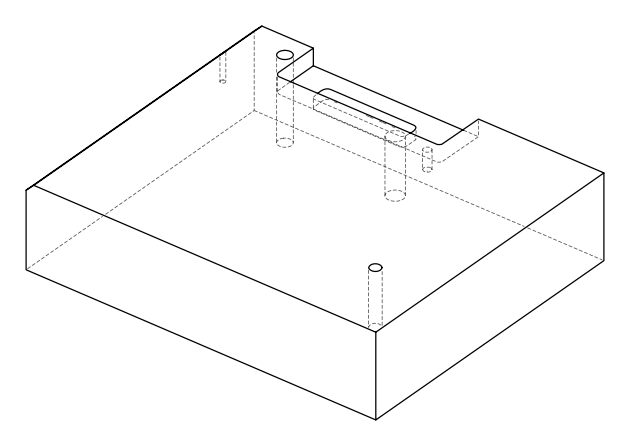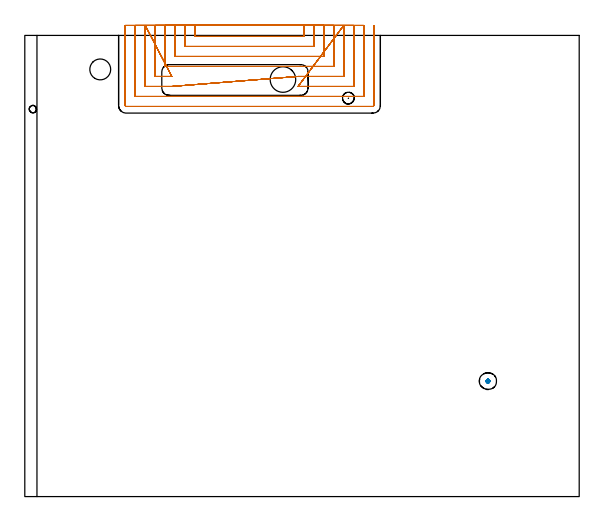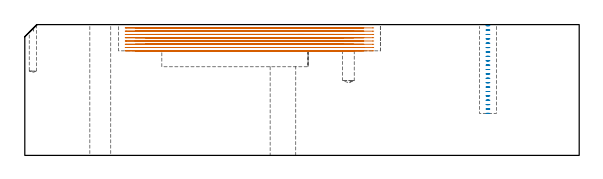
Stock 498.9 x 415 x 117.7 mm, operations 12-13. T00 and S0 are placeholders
(PLAN: 13 operations, 8 tool changes, 94.5 min)
(1 SPOT_DRILL | STEP1HOLE | NXT0321_9005460120000 | 0.05 min | 184 mm3)
(2 SPOT_DRILL_1 | STEP1POCKET | NXT0321_9005460120000 | 0.03 min | 2552 mm3)
(3 SPOT_DRILL_2 | STEP1POCKET_2 | NXT0321_9005460120000 | 0.03 min | 2 mm3)
(4 DRILL_BLIND_HOLE_INTO_CENTER | STEP1HOLE | NXT0301_077 | 0.07 min | 1127 mm3)
(5 GUN_DRILL_THROUGH_HOLE | STEP1HOLE | UGT0307_009 | 0.66 min | 11936 mm3)
(6 DRILL_TO_ENLARGE_THROUGH_HOLE | STEP1HOLE | UGT0301_256 | 0.51 min | 19358 mm3)
(7 INDEXABLE_INSERT_DRILL_THROUGH_HOLE_FROM_SOLID | STEP1HOLE_1 | NXT0302_017 | 0.34 min | 48820 mm3)
(8 DRILL_BLIND_HOLE_INTO_CENTER_1 | STEP1POCKET | NXT0301_077 | 0.13 min | 2470 mm3)
(9 DRILL_BLIND_HOLE_INTO_CENTER_2 | STEP1POCKET_2 | NXT0301_037 | 0.18 min | 1422 mm3)
(10 AREA_MILL | FG_CHAMFER_SURFACE | UGT0205_001 | 13.69 min | 24537 mm3)
(11 MILL_RECTANGULAR_POCKET | POCKET_RECTANGULAR_STRAIGHT | NXT0201_011 | Follow Part, ap 3, ae 75% | 14.85 min | 120653 mm3)
(12 MILL_SLOT | SLOT_PARTIAL_RECTANGULAR | NXT0201_011 | Follow Part, ap 3, ae 75% | 62.59 min | 300651 mm3)
(13 MILL_BLIND_HOLE_FROM_SOLID_MATERIAL | STEP1POCKET_1 | NXT0201_011 | Spiral | 1.34 min | 14646 mm3)
(TOOL NXT0321_9005460120000 | NC Spot Drill, 142deg, 12mm, Carbide, Uncoated | D12 PA142 FL30 Z2)
(TOOL NXT0301_077 | Carbide Drill 10.6mm [860.1-1060-053A1-MM 2214] | D10.6 PA140 FL71 Z2)
(TOOL UGT0307_009 | Gun Drill 12 mm | D12 PA130 FL24 Z1)
(TOOL UGT0301_256 | Twist Drill 18.8 mm | D18.8 PA118 FL135 Z2)
(TOOL NXT0302_017 | Index. Insert Drill 23mm [880-D2300L25-05] | D23 PA176 FL115 Z2)
(TOOL NXT0301_037 | Carbide Drill 6.6mm [860.1-0660-033A1-MM 2214] | D6.6 PA140 FL53 Z2)
(TOOL UGT0205_001 | Chamfer Mill 20 x 3 x 45 deg. | D20 FL50 Z2)
(TOOL NXT0201_011 | ENDMILL 12mm [2P460-1200-NA 1630] | D12 FL38 Z6)
(OP 12 MILL_SLOT)
G17 G21 G94 G90
T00 M6
G54
G17 G0 G90 X153.4 Y424. S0 M3
G43 Z127.7 H1
Z114.75
G94 G1 Y421. F250.
Y414.1 F500.
X251.
Y421.
Y424. F250.
X144.4
Y421.
Y405.1 F500.
X260.
Y421.
Y424. F250.
X135.4
Y421.
Y396.1 F500.
X269.
Y421.
Y424. F250.
X126.4
Y421.
Y387.1 F500.
X278.
Y421.
Y424. F250.
X117.4
Y421.
Y378.1 F500.
X129.3
X132.3 F250.
X108.4 Y424. F500.
Y421. F250.
Y369.1 F500.
X129.3
X132.3 F250.
X245.9 Y378.1 F500.
X248.9 F250.
X287. F500.
Y421.
Y424. F250.
X245.9 Y369.1 F500.
X248.9 F250.
X296. F500.
Y421.
Y424. F250.
X99.4
Y421.
Y360.1 F500.
X305.
Y421.
Y424. F250.
X90.4
Y421.
Y351.9 F500.
G3 X91.2 Y351.1 R0.8
G1 X313.2
G3 X314. Y351.9 R0.8
G1 Y421.
Y424. F250.
G0 X153.4 Z111.8
G1 Y421.
Y414.1 F500.
X251.
Y421.
Y424. F250.
X144.4
Y421.
Y405.1 F500.
X260.
Y421.
Y424. F250.
X135.4
Y421.
Y396.1 F500.
X269.
Y421.
Y424. F250.
X126.4
Y421.
Y387.1 F500.
X278.
Y421.
Y424. F250.
X117.4
Y421.
Y378.1 F500.
X129.3
X132.3 F250.
X108.4 Y424. F500.
Y421. F250.
Y369.1 F500.
X129.3
X132.3 F250.
X245.9 Y378.1 F500.
X248.9 F250.
X287. F500.
Y421.
Y424. F250.
X245.9 Y369.1 F500.
X248.9 F250.
X296. F500.
Y421.
Y424. F250.
X99.4
Y421.
Y360.1 F500.
X305.
Y421.
Y424. F250.
X90.4
Y421.
Y351.9 F500.
G3 X91.2 Y351.1 R0.8
G1 X313.2
G3 X314. Y351.9 R0.8
G1 Y421.
Y424. F250.
G0 X153.4 Z108.85
G1 Y421.
Y414.1 F500.
X251.
Y421.
Y424. F250.
X144.4
Y421.
Y405.1 F500.
X260.
Y421.
Y424. F250.
X135.4
Y421.
Y396.1 F500.
X269.
Y421.
Y424. F250.
X126.4
Y421.
Y387.1 F500.
X278.
Y421.
Y424. F250.
X117.4
Y421.
Y378.1 F500.
X129.3
X132.3 F250.
X108.4 Y424. F500.
Y421. F250.
Y369.1 F500.
X129.3
X132.3 F250.
X245.9 Y378.1 F500.
X248.9 F250.
X287. F500.
Y421.
Y424. F250.
X245.9 Y369.1 F500.
X248.9 F250.
X296. F500.
Y421.
Y424. F250.
X99.4
Y421.
Y360.1 F500.
X305.
Y421.
Y424. F250.
X90.4
Y421.
Y351.9 F500.
G3 X91.2 Y351.1 R0.8
G1 X313.2
G3 X314. Y351.9 R0.8
G1 Y421.
Y424. F250.
G0 X153.4 Z105.9
G1 Y421.
Y414.1 F500.
X251.
Y421.
Y424. F250.
X144.4
Y421.
Y405.1 F500.
X260.
Y421.
Y424. F250.
X135.4
Y421.
Y396.1 F500.
X269.
Y421.
Y424. F250.
X126.4
Y421.
Y387.1 F500.
X278.
Y421.
Y424. F250.
X117.4
Y421.
Y378.1 F500.
X129.3
X132.3 F250.
X108.4 Y424. F500.
Y421. F250.
Y369.1 F500.
X129.3
X132.3 F250.
X245.9 Y378.1 F500.
X248.9 F250.
X287. F500.
Y421.
Y424. F250.
X245.9 Y369.1 F500.
X248.9 F250.
X296. F500.
Y421.
Y424. F250.
X99.4
Y421.
Y360.1 F500.
X305.
Y421.
Y424. F250.
X90.4
Y421.
Y351.9 F500.
G3 X91.2 Y351.1 R0.8
G1 X313.2
G3 X314. Y351.9 R0.8
G1 Y421.
Y424. F250.
G0 X153.4 Z102.95
G1 Y421.
Y414.1 F500.
X251.
Y421.
Y424. F250.
X144.4
Y421.
Y405.1 F500.
X260.
Y421.
Y424. F250.
X135.4
Y421.
Y396.1 F500.
X269.
Y421.
Y424. F250.
X126.4
Y421.
Y387.1 F500.
X278.
Y421.
Y424. F250.
X117.4
Y421.
Y378.1 F500.
X129.3
X132.3 F250.
X108.4 Y424. F500.
Y421. F250.
Y369.1 F500.
X129.3
X132.3 F250.
X245.9 Y378.1 F500.
X248.9 F250.
X287. F500.
Y421.
Y424. F250.
X245.9 Y369.1 F500.
X248.9 F250.
X296. F500.
Y421.
Y424. F250.
X99.4
Y421.
Y360.1 F500.
X305.
Y421.
Y424. F250.
X90.4
Y421.
Y351.9 F500.
G3 X91.2 Y351.1 R0.8
G1 X313.2
G3 X314. Y351.9 R0.8
G1 Y421.
Y424. F250.
G0 X153.4 Z100.
G1 Y421.
Y414.1 F500.
X251.
Y421.
Y424. F250.
X144.4
Y421.
Y405.1 F500.
X260.
Y421.
Y424. F250.
X135.4
Y421.
Y396.1 F500.
X269.
Y421.
Y424. F250.
X126.4
Y421.
Y387.1 F500.
X278.
Y421.
Y424. F250.
X117.4
Y421.
Y378.1 F500.
X129.3
X132.3 F250.
X108.4 Y424. F500.
Y421. F250.
Y369.1 F500.
X129.3
X132.3 F250.
X245.9 Y378.1 F500.
X248.9 F250.
X287. F500.
Y421.
Y424. F250.
X245.9 Y369.1 F500.
X248.9 F250.
X296. F500.
Y421.
Y424. F250.
X99.4
Y421.
Y360.1 F500.
X305.
Y421.
Y424. F250.
X90.4
Y421.
Y351.9 F500.
G3 X91.2 Y351.1 R0.8
G1 X313.2
G3 X314. Y351.9 R0.8
G1 Y421.
Y424. F250.
G0 X153.4 Z97.05
G1 Y421.
Y414.1 F500.
X251.
Y421.
Y424. F250.
X144.4
Y421.
Y405.1 F500.
X260.
Y421.
Y424. F250.
X135.4
Y421.
Y396.1 F500.
X269.
Y421.
Y424. F250.
X126.4
Y421.
Y387.1 F500.
X278.
Y421.
Y424. F250.
X117.4
Y421.
Y378.1 F500.
X129.3
X132.3 F250.
X108.4 Y424. F500.
Y421. F250.
Y369.1 F500.
X129.3
X132.3 F250.
X245.9 Y378.1 F500.
X248.9 F250.
X287. F500.
Y421.
Y424. F250.
X245.9 Y369.1 F500.
X248.9 F250.
X296. F500.
Y421.
Y424. F250.
X99.4
Y421.
Y360.1 F500.
X305.
Y421.
Y424. F250.
X90.4
Y421.
Y351.9 F500.
G3 X91.2 Y351.1 R0.8
G1 X313.2
G3 X314. Y351.9 R0.8
G1 Y421.
Y424. F250.
G0 X153.4 Z94.1
G1 Y421.
Y414.1 F500.
X251.
Y421.
Y424. F250.
X144.4
Y421.
Y405.1 F500.
X260.
Y421.
Y424. F250.
X135.4
Y421.
Y396.1 F500.
X269.
Y421.
Y424. F250.
X126.4
Y421.
Y387.1 F500.
X278.
Y421.
Y424. F250.
X117.4
Y421.
Y378.1 F500.
X129.3
X132.3 F250.
X108.4 Y424. F500.
Y421. F250.
Y369.1 F500.
X129.3
X132.3 F250.
X245.9 Y378.1 F500.
X248.9 F250.
X287. F500.
Y421.
Y424. F250.
X245.9 Y369.1 F500.
X248.9 F250.
X296. F500.
Y421.
Y424. F250.
X99.4
Y421.
Y360.1 F500.
X305.
Y421.
Y424. F250.
X90.4
Y421.
Y351.9 F500.
G3 X91.2 Y351.1 R0.8
G1 X313.2
G3 X314. Y351.9 R0.8
G1 Y421.
Y424. F250.
G0 Z127.7
M5
M2
(OP 13 MILL_BLIND_HOLE_FROM_SOLID_MATERIAL)
G17 G21 G94 G90
T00 M6
G54
G17 G0 G90 X416.8 Y103.9 S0 M3
G43 Z127.7 H1
Z116.752
G94 G3 X417.56 Y104.79 R0.77 F250.
X416.542 Y105.53 R0.89
X415.17 Y103.642 R1.65
X416.542 Y105.53 R-1.65
X415.856 Y104.586 R0.825
X416.8 Y103.9 R0.825
G0 Z112.805
G3 X417.56 Y104.79 R0.77
X416.542 Y105.53 R0.89
X415.17 Y103.642 R1.65
X416.542 Y105.53 R-1.65
X415.856 Y104.586 R0.825
X416.8 Y103.9 R0.825
G0 Z108.857
G3 X417.56 Y104.79 R0.77
X416.542 Y105.53 R0.89
X415.17 Y103.642 R1.65
X416.542 Y105.53 R-1.65
X415.856 Y104.586 R0.825
X416.8 Y103.9 R0.825
G0 Z104.91
G3 X417.56 Y104.79 R0.77
X416.542 Y105.53 R0.89
X415.17 Y103.642 R1.65
X416.542 Y105.53 R-1.65
X415.856 Y104.586 R0.825
X416.8 Y103.9 R0.825
G0 Z100.962
G3 X417.56 Y104.79 R0.77
X416.542 Y105.53 R0.89
X415.17 Y103.642 R1.65
X416.542 Y105.53 R-1.65
X415.856 Y104.586 R0.825
X416.8 Y103.9 R0.825
G0 Z97.014
G3 X417.56 Y104.79 R0.77
X416.542 Y105.53 R0.89
X415.17 Y103.642 R1.65
X416.542 Y105.53 R-1.65
X415.856 Y104.586 R0.825
X416.8 Y103.9 R0.825
G0 Z93.067
G3 X417.56 Y104.79 R0.77
X416.542 Y105.53 R0.89
X415.17 Y103.642 R1.65
X416.542 Y105.53 R-1.65
X415.856 Y104.586 R0.825
X416.8 Y103.9 R0.825
G0 Z89.119
G3 X417.56 Y104.79 R0.77
X416.542 Y105.53 R0.89
X415.17 Y103.642 R1.65
X416.542 Y105.53 R-1.65
X415.856 Y104.586 R0.825
X416.8 Y103.9 R0.825
G0 Z85.171
G3 X417.56 Y104.79 R0.77
X416.542 Y105.53 R0.89
X415.17 Y103.642 R1.65
X416.542 Y105.53 R-1.65
X415.856 Y104.586 R0.825
X416.8 Y103.9 R0.825
G0 Z81.224
G3 X417.56 Y104.79 R0.77
X416.542 Y105.53 R0.89
X415.17 Y103.642 R1.65
X416.542 Y105.53 R-1.65
X415.856 Y104.586 R0.825
X416.8 Y103.9 R0.825
G0 Z77.276
G3 X417.56 Y104.79 R0.77
X416.542 Y105.53 R0.89
X415.17 Y103.642 R1.65
X416.542 Y105.53 R-1.65
X415.856 Y104.586 R0.825
X416.8 Y103.9 R0.825
G0 Z73.329
G3 X417.56 Y104.79 R0.77
X416.542 Y105.53 R0.89
X415.17 Y103.642 R1.65
X416.542 Y105.53 R-1.65
X415.856 Y104.586 R0.825
X416.8 Y103.9 R0.825
G0 Z69.381
G3 X417.56 Y104.79 R0.77
X416.542 Y105.53 R0.89
X415.17 Y103.642 R1.65
X416.542 Y105.53 R-1.65
X415.856 Y104.586 R0.825
X416.8 Y103.9 R0.825
G0 Z65.433
G3 X417.56 Y104.79 R0.77
X416.542 Y105.53 R0.89
X415.17 Y103.642 R1.65
X416.542 Y105.53 R-1.65
X415.856 Y104.586 R0.825
X416.8 Y103.9 R0.825
G0 Z61.486
G3 X417.56 Y104.79 R0.77
X416.542 Y105.53 R0.89
X415.17 Y103.642 R1.65
X416.542 Y105.53 R-1.65
X415.856 Y104.586 R0.825
X416.8 Y103.9 R0.825
G0 Z57.538
G3 X417.56 Y104.79 R0.77
X416.542 Y105.53 R0.89
X415.17 Y103.642 R1.65
X416.542 Y105.53 R-1.65
X415.856 Y104.586 R0.825
X416.8 Y103.9 R0.825
G0 Z53.59
G3 X417.56 Y104.79 R0.77
X416.542 Y105.53 R0.89
X415.17 Y103.642 R1.65
X416.542 Y105.53 R-1.65
X415.856 Y104.586 R0.825
X416.8 Y103.9 R0.825
G0 Z49.643
G3 X417.56 Y104.79 R0.77
X416.542 Y105.53 R0.89
X415.17 Y103.642 R1.65
X416.542 Y105.53 R-1.65
X415.856 Y104.586 R0.825
X416.8 Y103.9 R0.825
G0 Z45.695
G3 X417.56 Y104.79 R0.77
X416.542 Y105.53 R0.89
X415.17 Y103.642 R1.65
X416.542 Y105.53 R-1.65
X415.856 Y104.586 R0.825
X416.8 Y103.9 R0.825
G0 Z41.748
G3 X417.56 Y104.79 R0.77
X416.542 Y105.53 R0.89
X415.17 Y103.642 R1.65
X416.542 Y105.53 R-1.65
X415.856 Y104.586 R0.825
X416.8 Y103.9 R0.825
G0 Z37.8
G3 X417.56 Y104.79 R0.77
X416.542 Y105.53 R0.89
X415.17 Y103.642 R1.65
X416.542 Y105.53 R-1.65
X415.856 Y104.586 R0.825
X416.8 Y103.9 R0.825
G0 Z127.7
M5
M2
